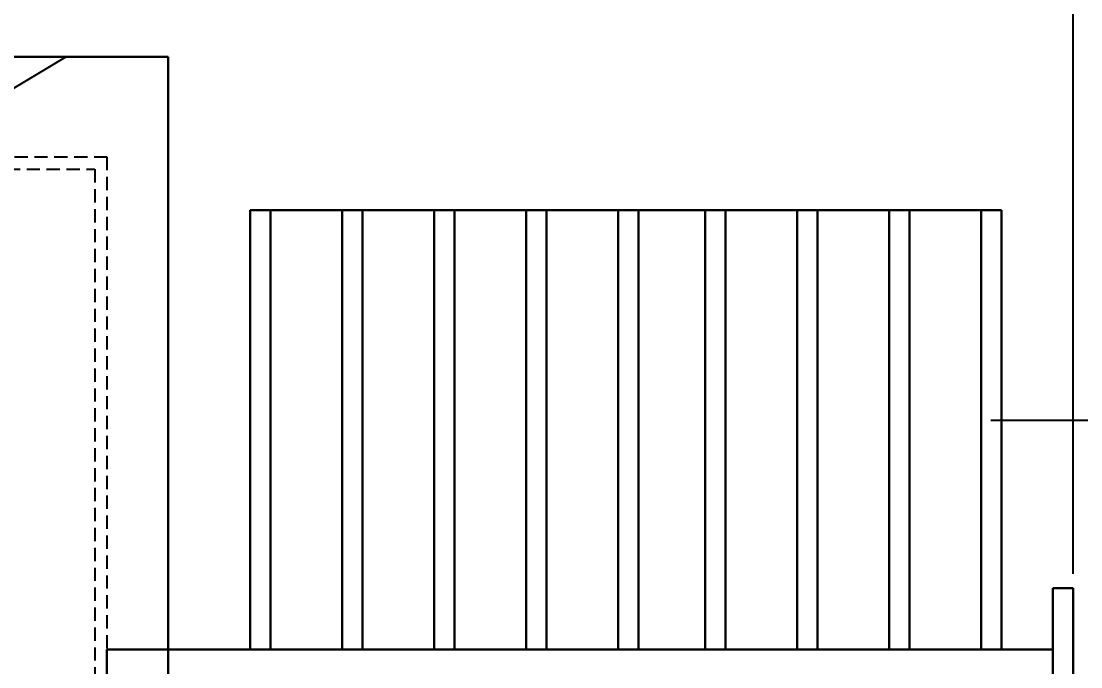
# Model space of a CAD drawing. Header units: millimetres. Extents: x 183355 to 194386, y -190559 to -183233.
# Drawn here: x 186676 to 187195, y -187739 to -187423 of the extents above; entities that cross this region are included whole.
import ezdxf

# ---------------------------------------------------------------- set-up
doc = ezdxf.new("R2010")
doc.units = ezdxf.units.MM
doc.header["$LTSCALE"] = 13
doc.linetypes.add('DASHED', pattern=[0.75, 0.5, -0.25])
for name, color, linetype in [('1', 4, 'Continuous'), ('4虚线层', 6, 'DASHED'), ('粗实线', 4, 'Continuous')]:
    doc.layers.add(name, color=color, linetype=linetype)
doc.layers.add('2细实线', color=3, linetype='Continuous', lineweight=20)
doc.layers.add('标注、文本', color=3, linetype='Continuous', lineweight=25)
doc.styles.get("Standard").update_dxf_attribs({"font": 'gbenor.shx', "bigfont": 'gbcbig.shx'})
doc.dimstyles.new('英寸 1-10', dxfattribs={"dimscale": 14, "dimtxt": 3.5, "dimasz": 2, "dimexe": 1.5, "dimexo": 0.5, "dimgap": 0.5, "dimtad": 1, "dimtoh": 1, "dimdec": 1, "dimdsep": 46, "dimtxsty": 'Standard', "dimcen": 2.5, "dimclrd": 3, "dimclre": 3, "dimclrt": 3, "dimadec": 0, "dimazin": 2, "dimtfac": 1, "dimtdec": 1, "dimtmove": 0, "dimatfit": 2, "dimfxl": 1, "dimarcsym": 0})

# ---------------------------------------------------------------- blocks, each defined once
blk = doc.blocks.new('*D118')
at = {"layer": '2细实线', "color": 3, "linetype": 'ByBlock', "lineweight": -2}
for p, q in [((184513.58, -187693.82), (184513.58, -186361.64)), ((187190.85, -187693.82), (187190.85, -186361.64)), ((184555.58, -186382.64), (187148.85, -186382.64))]:
    blk.add_line(p, q, dxfattribs=at)
at = {"layer": '2细实线', "color": 3, "linetype": 'ByBlock'}
for points in [[(184555.58, -186375.64), (184555.58, -186389.64), (184513.58, -186382.64)], [(187148.85, -186375.64), (187148.85, -186389.64), (187190.85, -186382.64)]]:
    blk.add_solid(points, dxfattribs=at)
at = {"layer": 'Defpoints', "color": 0, "linetype": 'ByBlock'}
for p in [(187190.85, -186382.64), (184513.58, -187700.82), (187190.85, -187700.82)]:
    blk.add_point(p, dxfattribs=at)
at = {"layer": '2细实线', "color": 3, "linetype": 'ByBlock', "insert": (185852.22, -186337.36), "char_height": 73.5, "attachment_point": 5}
blk.add_mtext('2677.3 [105.4]', dxfattribs=at)

msp = doc.modelspace()

# ---------------------------------------------------------------- linework, layer by layer
at = {"layer": '1', "ltscale": 5}
for p, q in [((186788.215, -187515.817), (187155.862, -187515.817)), ((186788.215, -187730.817), (186788.215, -187515.817)), ((186788.215, -187730.817), (186788.215, -187515.817)), ((186788.215, -187730.817), (186788.215, -187515.817)), ((186788.215, -187515.817), (187155.862, -187515.817)), ((186788.215, -187730.817), (186788.215, -187515.817)), ((186788.215, -187730.817), (186788.215, -187515.817)), ((186788.215, -187730.817), (186788.215, -187515.817)), ((186798.215, -187730.817), (186798.215, -187515.817)), ((186798.215, -187730.817), (186798.215, -187515.817)), ((186798.215, -187730.817), (186798.215, -187515.817)), ((186798.215, -187730.817), (186798.215, -187515.817)), ((186833.215, -187730.817), (186833.215, -187515.817)), ((186833.215, -187730.817), (186833.215, -187515.817)), ((186833.215, -187730.817), (186833.215, -187515.817)), ((186833.215, -187730.817), (186833.215, -187515.817)), ((186833.215, -187730.817), (186833.215, -187515.817)), ((186833.215, -187730.817), (186833.215, -187515.817)), ((186843.215, -187730.817), (186843.215, -187515.817)), ((186843.215, -187730.817), (186843.215, -187515.817)), ((186843.215, -187730.817), (186843.215, -187515.817)), ((186843.215, -187730.817), (186843.215, -187515.817)), ((186878.215, -187515.817), (186878.215, -187730.817)), ((186878.215, -187515.817), (186878.215, -187730.817)), ((186888.215, -187515.817), (186888.215, -187730.817)), ((186888.215, -187515.817), (186888.215, -187730.817)), ((186923.215, -187515.817), (186923.215, -187730.817)), ((186923.215, -187515.817), (186923.215, -187730.817)), ((186933.215, -187515.817), (186933.215, -187730.817)), ((186933.215, -187515.817), (186933.215, -187730.817)), ((186968.215, -187515.817), (186968.215, -187730.817)), ((186968.215, -187515.817), (186968.215, -187730.817)), ((186968.215, -187515.817), (186968.215, -187730.817)), ((186968.215, -187515.817), (186968.215, -187730.817)), ((186968.215, -187515.817), (186968.215, -187730.817)), ((186968.215, -187515.817), (186968.215, -187730.817)), ((186968.215, -187515.817), (186968.215, -187730.817)), ((186968.215, -187515.817), (186968.215, -187730.817)), ((186968.215, -187515.817), (186968.215, -187730.817)), ((186968.215, -187515.817), (186968.215, -187730.817)), ((186968.215, -187515.817), (186968.215, -187730.817)), ((186968.215, -187515.817), (186968.215, -187730.817)), ((186968.215, -187515.817), (186968.215, -187730.817)), ((186968.215, -187515.817), (186968.215, -187730.817)), ((186968.215, -187515.817), (186968.215, -187730.817)), ((186968.215, -187515.817), (186968.215, -187730.817)), ((186968.215, -187515.817), (186968.215, -187730.817)), ((186968.215, -187515.817), (186968.215, -187730.817)), ((186968.215, -187515.817), (186968.215, -187730.817)), ((186968.215, -187515.817), (186968.215, -187730.817)), ((186968.215, -187515.817), (186968.215, -187730.817)), ((186968.215, -187515.817), (186968.215, -187730.817)), ((186968.215, -187515.817), (186968.215, -187730.817)), ((186968.215, -187515.817), (186968.215, -187730.817)), ((186968.215, -187515.817), (186968.215, -187730.817)), ((186968.215, -187515.817), (186968.215, -187730.817)), ((186968.215, -187515.817), (186968.215, -187730.817)), ((186968.215, -187515.817), (186968.215, -187730.817)), ((186968.215, -187515.817), (186968.215, -187730.817)), ((186968.215, -187515.817), (186968.215, -187730.817)), ((186968.215, -187515.817), (186968.215, -187730.817)), ((186968.215, -187515.817), (186968.215, -187730.817)), ((186968.215, -187515.817), (186968.215, -187730.817)), ((186968.215, -187515.817), (186968.215, -187730.817)), ((186968.215, -187515.817), (186968.215, -187730.817)), ((186968.215, -187515.817), (186968.215, -187730.817)), ((186968.215, -187515.817), (186968.215, -187730.817)), ((186968.215, -187515.817), (186968.215, -187730.817)), ((186968.215, -187515.817), (186968.215, -187730.817)), ((186968.215, -187515.817), (186968.215, -187730.817)), ((186968.215, -187515.817), (186968.215, -187730.817)), ((186968.215, -187515.817), (186968.215, -187730.817)), ((186968.215, -187515.817), (186968.215, -187730.817)), ((186968.215, -187515.817), (186968.215, -187730.817)), ((186968.215, -187515.817), (186968.215, -187730.817)), ((186968.215, -187515.817), (186968.215, -187730.817)), ((186968.215, -187515.817), (186968.215, -187730.817)), ((186968.215, -187515.817), (186968.215, -187730.817)), ((186968.215, -187515.817), (186968.215, -187730.817)), ((186968.215, -187515.817), (186968.215, -187730.817)), ((186968.215, -187515.817), (186968.215, -187730.817)), ((186968.215, -187515.817), (186968.215, -187730.817)), ((186968.215, -187515.817), (186968.215, -187730.817)), ((186968.215, -187515.817), (186968.215, -187730.817)), ((186968.215, -187515.817), (186968.215, -187730.817)), ((186968.215, -187515.817), (186968.215, -187730.817)), ((186968.215, -187515.817), (186968.215, -187730.817)), ((186968.215, -187515.817), (186968.215, -187730.817)), ((186968.215, -187515.817), (186968.215, -187730.817)), ((186968.215, -187515.817), (186968.215, -187730.817)), ((186968.215, -187515.817), (186968.215, -187730.817)), ((186968.215, -187515.817), (186968.215, -187730.817)), ((186968.215, -187515.817), (186968.215, -187730.817)), ((186968.215, -187515.817), (186968.215, -187730.817)), ((186968.215, -187515.817), (186968.215, -187730.817)), ((186968.215, -187515.817), (186968.215, -187730.817)), ((186968.215, -187515.817), (186968.215, -187730.817)), ((186968.215, -187515.817), (186968.215, -187730.817)), ((186968.215, -187515.817), (186968.215, -187730.817)), ((186968.215, -187515.817), (186968.215, -187730.817)), ((186968.215, -187515.817), (186968.215, -187730.817)), ((186968.215, -187515.817), (186968.215, -187730.817)), ((186968.215, -187515.817), (186968.215, -187730.817)), ((186968.215, -187515.817), (186968.215, -187730.817)), ((186978.215, -187515.817), (186978.215, -187730.817)), ((186978.215, -187515.817), (186978.215, -187730.817)), ((186978.215, -187515.817), (186978.215, -187730.817)), ((186978.215, -187515.817), (186978.215, -187730.817)), ((186978.215, -187515.817), (186978.215, -187730.817)), ((186978.215, -187515.817), (186978.215, -187730.817)), ((186978.215, -187515.817), (186978.215, -187730.817)), ((186978.215, -187515.817), (186978.215, -187730.817)), ((186978.215, -187515.817), (186978.215, -187730.817)), ((186978.215, -187515.817), (186978.215, -187730.817)), ((186978.215, -187515.817), (186978.215, -187730.817)), ((186978.215, -187515.817), (186978.215, -187730.817)), ((186978.215, -187515.817), (186978.215, -187730.817)), ((186978.215, -187515.817), (186978.215, -187730.817)), ((186978.215, -187515.817), (186978.215, -187730.817)), ((186978.215, -187515.817), (186978.215, -187730.817)), ((186978.215, -187515.817), (186978.215, -187730.817)), ((186978.215, -187515.817), (186978.215, -187730.817)), ((186978.215, -187515.817), (186978.215, -187730.817)), ((186978.215, -187515.817), (186978.215, -187730.817)), ((186978.215, -187515.817), (186978.215, -187730.817)), ((186978.215, -187515.817), (186978.215, -187730.817)), ((186978.215, -187515.817), (186978.215, -187730.817)), ((186978.215, -187515.817), (186978.215, -187730.817)), ((186978.215, -187515.817), (186978.215, -187730.817)), ((186978.215, -187515.817), (186978.215, -187730.817)), ((186978.215, -187515.817), (186978.215, -187730.817)), ((186978.215, -187515.817), (186978.215, -187730.817)), ((186978.215, -187515.817), (186978.215, -187730.817)), ((186978.215, -187515.817), (186978.215, -187730.817)), ((186978.215, -187515.817), (186978.215, -187730.817)), ((186978.215, -187515.817), (186978.215, -187730.817)), ((186978.215, -187515.817), (186978.215, -187730.817)), ((186978.215, -187515.817), (186978.215, -187730.817)), ((186978.215, -187515.817), (186978.215, -187730.817)), ((186978.215, -187515.817), (186978.215, -187730.817)), ((186978.215, -187515.817), (186978.215, -187730.817)), ((186978.215, -187515.817), (186978.215, -187730.817)), ((186978.215, -187515.817), (186978.215, -187730.817)), ((186978.215, -187515.817), (186978.215, -187730.817)), ((186978.215, -187515.817), (186978.215, -187730.817)), ((186978.215, -187515.817), (186978.215, -187730.817)), ((186978.215, -187515.817), (186978.215, -187730.817)), ((186978.215, -187515.817), (186978.215, -187730.817)), ((186978.215, -187515.817), (186978.215, -187730.817)), ((186978.215, -187515.817), (186978.215, -187730.817)), ((186978.215, -187515.817), (186978.215, -187730.817)), ((186978.215, -187515.817), (186978.215, -187730.817)), ((186978.215, -187515.817), (186978.215, -187730.817)), ((186978.215, -187515.817), (186978.215, -187730.817)), ((186978.215, -187515.817), (186978.215, -187730.817)), ((186978.215, -187515.817), (186978.215, -187730.817)), ((186978.215, -187515.817), (186978.215, -187730.817)), ((186978.215, -187515.817), (186978.215, -187730.817)), ((186978.215, -187515.817), (186978.215, -187730.817)), ((186978.215, -187515.817), (186978.215, -187730.817)), ((186978.215, -187515.817), (186978.215, -187730.817)), ((186978.215, -187515.817), (186978.215, -187730.817)), ((186978.215, -187515.817), (186978.215, -187730.817)), ((186978.215, -187515.817), (186978.215, -187730.817)), ((186978.215, -187515.817), (186978.215, -187730.817)), ((186978.215, -187515.817), (186978.215, -187730.817)), ((186978.215, -187515.817), (186978.215, -187730.817)), ((186978.215, -187515.817), (186978.215, -187730.817)), ((186978.215, -187515.817), (186978.215, -187730.817)), ((186978.215, -187515.817), (186978.215, -187730.817)), ((186978.215, -187515.817), (186978.215, -187730.817)), ((186978.215, -187515.817), (186978.215, -187730.817)), ((186978.215, -187515.817), (186978.215, -187730.817)), ((186978.215, -187515.817), (186978.215, -187730.817)), ((186978.215, -187515.817), (186978.215, -187730.817)), ((186978.215, -187515.817), (186978.215, -187730.817)), ((186978.215, -187515.817), (186978.215, -187730.817)), ((186978.215, -187515.817), (186978.215, -187730.817)), ((186978.215, -187515.817), (186978.215, -187730.817)), ((186978.215, -187515.817), (186978.215, -187730.817)), ((186978.215, -187515.817), (186978.215, -187730.817)), ((186978.215, -187515.817), (186978.215, -187730.817)), ((186978.215, -187515.817), (186978.215, -187730.817)), ((186978.215, -187515.817), (186978.215, -187730.817)), ((186978.215, -187515.817), (186978.215, -187730.817)), ((186978.215, -187515.817), (186978.215, -187730.817)), ((186978.215, -187515.817), (186978.215, -187730.817)), ((186978.215, -187515.817), (186978.215, -187730.817)), ((186978.215, -187515.817), (186978.215, -187730.817)), ((186978.215, -187515.817), (186978.215, -187730.817)), ((186978.215, -187515.817), (186978.215, -187730.817)), ((186978.215, -187515.817), (186978.215, -187730.817)), ((186978.215, -187515.817), (186978.215, -187730.817)), ((186978.215, -187515.817), (186978.215, -187730.817)), ((186978.215, -187515.817), (186978.215, -187730.817)), ((186978.215, -187515.817), (186978.215, -187730.817)), ((186978.215, -187515.817), (186978.215, -187730.817)), ((186978.215, -187515.817), (186978.215, -187730.817)), ((186978.215, -187515.817), (186978.215, -187730.817)), ((186978.215, -187515.817), (186978.215, -187730.817)), ((186978.215, -187515.817), (186978.215, -187730.817)), ((186978.215, -187515.817), (186978.215, -187730.817)), ((187010.862, -187730.817), (187010.862, -187515.817)), ((187010.862, -187730.817), (187010.862, -187515.817)), ((187010.862, -187730.817), (187010.862, -187515.817)), ((187010.862, -187730.817), (187010.862, -187515.817)), ((187010.862, -187730.817), (187010.862, -187515.817)), ((187010.862, -187730.817), (187010.862, -187515.817)), ((187020.862, -187730.817), (187020.862, -187515.817)), ((187020.862, -187730.817), (187020.862, -187515.817)), ((187020.862, -187730.817), (187020.862, -187515.817)), ((187020.862, -187730.817), (187020.862, -187515.817)), ((187055.862, -187515.817), (187055.862, -187730.817)), ((187055.862, -187515.817), (187055.862, -187730.817)), ((187065.862, -187515.817), (187065.862, -187730.817)), ((187065.862, -187515.817), (187065.862, -187730.817)), ((187100.862, -187515.817), (187100.862, -187730.817)), ((187100.862, -187515.817), (187100.862, -187730.817)), ((187110.862, -187515.817), (187110.862, -187730.817)), ((187110.862, -187515.817), (187110.862, -187730.817)), ((187145.862, -187515.817), (187145.862, -187730.817)), ((187145.862, -187515.817), (187145.862, -187730.817)), ((187145.862, -187515.817), (187145.862, -187730.817)), ((187145.862, -187515.817), (187145.862, -187730.817)), ((187145.862, -187515.817), (187145.862, -187730.817)), ((187145.862, -187515.817), (187145.862, -187730.817)), ((187145.862, -187515.817), (187145.862, -187730.817)), ((187145.862, -187515.817), (187145.862, -187730.817)), ((187145.862, -187515.817), (187145.862, -187730.817)), ((187145.862, -187515.817), (187145.862, -187730.817)), ((187145.862, -187515.817), (187145.862, -187730.817)), ((187145.862, -187515.817), (187145.862, -187730.817)), ((187145.862, -187515.817), (187145.862, -187730.817)), ((187145.862, -187515.817), (187145.862, -187730.817)), ((187145.862, -187515.817), (187145.862, -187730.817)), ((187145.862, -187515.817), (187145.862, -187730.817)), ((187145.862, -187515.817), (187145.862, -187730.817)), ((187145.862, -187515.817), (187145.862, -187730.817)), ((187145.862, -187515.817), (187145.862, -187730.817)), ((187145.862, -187515.817), (187145.862, -187730.817)), ((187145.862, -187515.817), (187145.862, -187730.817)), ((187145.862, -187515.817), (187145.862, -187730.817)), ((187145.862, -187515.817), (187145.862, -187730.817)), ((187145.862, -187515.817), (187145.862, -187730.817)), ((187145.862, -187515.817), (187145.862, -187730.817)), ((187145.862, -187515.817), (187145.862, -187730.817)), ((187145.862, -187515.817), (187145.862, -187730.817)), ((187145.862, -187515.817), (187145.862, -187730.817)), ((187145.862, -187515.817), (187145.862, -187730.817)), ((187145.862, -187515.817), (187145.862, -187730.817)), ((187145.862, -187515.817), (187145.862, -187730.817)), ((187145.862, -187515.817), (187145.862, -187730.817)), ((187145.862, -187515.817), (187145.862, -187730.817)), ((187145.862, -187515.817), (187145.862, -187730.817)), ((187145.862, -187515.817), (187145.862, -187730.817)), ((187145.862, -187515.817), (187145.862, -187730.817)), ((187145.862, -187515.817), (187145.862, -187730.817)), ((187145.862, -187515.817), (187145.862, -187730.817)), ((187145.862, -187515.817), (187145.862, -187730.817)), ((187145.862, -187515.817), (187145.862, -187730.817)), ((187145.862, -187515.817), (187145.862, -187730.817)), ((187145.862, -187515.817), (187145.862, -187730.817)), ((187145.862, -187515.817), (187145.862, -187730.817)), ((187145.862, -187515.817), (187145.862, -187730.817)), ((187145.862, -187515.817), (187145.862, -187730.817)), ((187145.862, -187515.817), (187145.862, -187730.817)), ((187145.862, -187515.817), (187145.862, -187730.817)), ((187145.862, -187515.817), (187145.862, -187730.817)), ((187145.862, -187515.817), (187145.862, -187730.817)), ((187145.862, -187515.817), (187145.862, -187730.817)), ((187145.862, -187515.817), (187145.862, -187730.817)), ((187145.862, -187515.817), (187145.862, -187730.817)), ((187145.862, -187515.817), (187145.862, -187730.817)), ((187145.862, -187515.817), (187145.862, -187730.817)), ((187145.862, -187515.817), (187145.862, -187730.817)), ((187145.862, -187515.817), (187145.862, -187730.817)), ((187145.862, -187515.817), (187145.862, -187730.817)), ((187145.862, -187515.817), (187145.862, -187730.817)), ((187145.862, -187515.817), (187145.862, -187730.817)), ((187145.862, -187515.817), (187145.862, -187730.817)), ((187145.862, -187515.817), (187145.862, -187730.817)), ((187145.862, -187515.817), (187145.862, -187730.817)), ((187145.862, -187515.817), (187145.862, -187730.817)), ((187145.862, -187515.817), (187145.862, -187730.817)), ((187145.862, -187515.817), (187145.862, -187730.817)), ((187145.862, -187515.817), (187145.862, -187730.817)), ((187145.862, -187515.817), (187145.862, -187730.817)), ((187145.862, -187515.817), (187145.862, -187730.817)), ((187145.862, -187515.817), (187145.862, -187730.817)), ((187145.862, -187515.817), (187145.862, -187730.817)), ((187145.862, -187515.817), (187145.862, -187730.817)), ((187145.862, -187515.817), (187145.862, -187730.817)), ((187145.862, -187515.817), (187145.862, -187730.817)), ((187145.862, -187515.817), (187145.862, -187730.817)), ((187155.862, -187515.817), (187155.862, -187730.817)), ((187155.862, -187515.817), (187155.862, -187730.817)), ((187155.862, -187515.817), (187155.862, -187730.817)), ((187155.862, -187515.817), (187155.862, -187730.817)), ((187155.862, -187515.817), (187155.862, -187730.817)), ((187155.862, -187515.817), (187155.862, -187730.817)), ((187155.862, -187515.817), (187155.862, -187730.817)), ((187155.862, -187515.817), (187155.862, -187730.817)), ((187155.862, -187515.817), (187155.862, -187730.817)), ((187155.862, -187515.817), (187155.862, -187730.817)), ((187155.862, -187515.817), (187155.862, -187730.817)), ((187155.862, -187515.817), (187155.862, -187730.817)), ((187155.862, -187515.817), (187155.862, -187730.817)), ((187155.862, -187515.817), (187155.862, -187730.817)), ((187155.862, -187515.817), (187155.862, -187730.817)), ((187155.862, -187515.817), (187155.862, -187730.817)), ((187155.862, -187515.817), (187155.862, -187730.817)), ((187155.862, -187515.817), (187155.862, -187730.817)), ((187155.862, -187515.817), (187155.862, -187730.817)), ((187155.862, -187515.817), (187155.862, -187730.817)), ((187155.862, -187515.817), (187155.862, -187730.817)), ((187155.862, -187515.817), (187155.862, -187730.817)), ((187155.862, -187515.817), (187155.862, -187730.817)), ((187155.862, -187515.817), (187155.862, -187730.817)), ((187155.862, -187515.817), (187155.862, -187730.817)), ((187155.862, -187515.817), (187155.862, -187730.817)), ((187155.862, -187515.817), (187155.862, -187730.817)), ((187155.862, -187515.817), (187155.862, -187730.817)), ((187155.862, -187515.817), (187155.862, -187730.817)), ((187155.862, -187515.817), (187155.862, -187730.817)), ((187155.862, -187515.817), (187155.862, -187730.817)), ((187155.862, -187515.817), (187155.862, -187730.817)), ((187155.862, -187515.817), (187155.862, -187730.817)), ((187155.862, -187515.817), (187155.862, -187730.817)), ((187155.862, -187515.817), (187155.862, -187730.817)), ((187155.862, -187515.817), (187155.862, -187730.817)), ((187155.862, -187515.817), (187155.862, -187730.817)), ((187155.862, -187515.817), (187155.862, -187730.817)), ((187155.862, -187515.817), (187155.862, -187730.817)), ((187155.862, -187515.817), (187155.862, -187730.817)), ((187155.862, -187515.817), (187155.862, -187730.817)), ((187155.862, -187515.817), (187155.862, -187730.817)), ((187155.862, -187515.817), (187155.862, -187730.817)), ((187155.862, -187515.817), (187155.862, -187730.817)), ((187155.862, -187515.817), (187155.862, -187730.817)), ((187155.862, -187515.817), (187155.862, -187730.817)), ((187155.862, -187515.817), (187155.862, -187730.817)), ((187155.862, -187515.817), (187155.862, -187730.817)), ((187155.862, -187515.817), (187155.862, -187730.817)), ((187155.862, -187515.817), (187155.862, -187730.817)), ((187155.862, -187515.817), (187155.862, -187730.817)), ((187155.862, -187515.817), (187155.862, -187730.817)), ((187155.862, -187515.817), (187155.862, -187730.817)), ((187155.862, -187515.817), (187155.862, -187730.817)), ((187155.862, -187515.817), (187155.862, -187730.817)), ((187155.862, -187515.817), (187155.862, -187730.817)), ((187155.862, -187515.817), (187155.862, -187730.817)), ((187155.862, -187515.817), (187155.862, -187730.817)), ((187155.862, -187515.817), (187155.862, -187730.817)), ((187155.862, -187515.817), (187155.862, -187730.817)), ((187155.862, -187515.817), (187155.862, -187730.817)), ((187155.862, -187515.817), (187155.862, -187730.817)), ((187155.862, -187515.817), (187155.862, -187730.817)), ((187155.862, -187515.817), (187155.862, -187730.817)), ((187155.862, -187515.817), (187155.862, -187730.817)), ((187155.862, -187515.817), (187155.862, -187730.817)), ((187155.862, -187515.817), (187155.862, -187730.817)), ((187155.862, -187515.817), (187155.862, -187730.817)), ((187155.862, -187515.817), (187155.862, -187730.817)), ((187155.862, -187515.817), (187155.862, -187730.817)), ((187155.862, -187515.817), (187155.862, -187730.817)), ((187155.862, -187515.817), (187155.862, -187730.817)), ((187155.862, -187515.817), (187155.862, -187730.817)), ((187155.862, -187515.817), (187155.862, -187730.817)), ((187155.862, -187515.817), (187155.862, -187730.817)), ((187155.862, -187515.817), (187155.862, -187730.817)), ((187155.862, -187515.817), (187155.862, -187730.817)), ((187155.862, -187515.817), (187155.862, -187730.817)), ((187155.862, -187515.817), (187155.862, -187730.817)), ((187155.862, -187515.817), (187155.862, -187730.817)), ((187155.862, -187515.817), (187155.862, -187730.817)), ((187155.862, -187515.817), (187155.862, -187730.817)), ((187155.862, -187515.817), (187155.862, -187730.817)), ((187155.862, -187515.817), (187155.862, -187730.817)), ((187155.862, -187515.817), (187155.862, -187730.817)), ((187155.862, -187515.817), (187155.862, -187730.817)), ((187155.862, -187515.817), (187155.862, -187730.817)), ((187155.862, -187515.817), (187155.862, -187730.817)), ((187155.862, -187515.817), (187155.862, -187730.817)), ((187155.862, -187515.817), (187155.862, -187730.817)), ((187155.862, -187515.817), (187155.862, -187730.817)), ((187155.862, -187515.817), (187155.862, -187730.817)), ((187155.862, -187515.817), (187155.862, -187730.817)), ((187155.862, -187515.817), (187155.862, -187730.817)), ((187155.862, -187515.817), (187155.862, -187730.817)), ((187155.862, -187515.817), (187155.862, -187730.817)), ((187155.862, -187515.817), (187155.862, -187730.817)), ((187155.862, -187515.817), (187155.862, -187730.817)), ((187180.853, -187850.817), (187180.853, -187700.817)), ((187180.853, -187700.817), (187190.853, -187700.817)), ((187180.853, -187850.817), (187180.853, -187700.817)), ((187180.853, -187700.817), (187190.853, -187700.817)), ((187190.853, -187700.817), (187190.853, -187850.817)), ((187190.853, -187700.817), (187190.853, -187850.817)), ((186718.215, -187730.817), (186718.215, -187820.817)), ((186718.215, -187730.817), (186718.215, -187820.817)), ((186718.215, -187730.817), (187180.853, -187730.817)), ((186718.215, -187730.817), (186718.215, -187820.817)), ((186718.215, -187730.817), (187180.853, -187730.817)), ((186718.215, -187730.817), (186718.215, -187820.817)), ((186781.133, -187730.817), (186781.133, -187730.817)), ((186781.133, -187730.817), (186781.133, -187730.817)), ((186781.133, -187730.817), (186781.133, -187730.817)), ((186781.133, -187730.817), (186781.133, -187730.817))]:
    msp.add_line(p, q, dxfattribs=at)
at = {"layer": '4虚线层'}
for p, q in [((184986.215, -187489.817), (186718.215, -187489.817)), ((186718.215, -187489.817), (186718.215, -188455.817)), ((184992.215, -187495.817), (186712.215, -187495.817)), ((186712.215, -187495.817), (186712.215, -188455.817))]:
    msp.add_line(p, q, dxfattribs=at)
at = {"layer": '标注、文本'}
for p, q in [((186698.215, -187440.817), (185042.215, -188435.817)), ((187150.524, -187618.601), (187783.533, -187618.601))]:
    msp.add_line(p, q, dxfattribs=at)
at = {"layer": '标注、文本', "color": 4, "lineweight": 30}
for p, q in [((186788.215, -187515.817), (187155.862, -187515.817)), ((186788.215, -187730.817), (186788.215, -187515.817)), ((186788.215, -187730.817), (186788.215, -187515.817)), ((186788.215, -187730.817), (186788.215, -187515.817)), ((186788.215, -187515.817), (187155.862, -187515.817)), ((186788.215, -187730.817), (186788.215, -187515.817)), ((186788.215, -187730.817), (186788.215, -187515.817)), ((186788.215, -187730.817), (186788.215, -187515.817)), ((186798.215, -187730.817), (186798.215, -187515.817)), ((186798.215, -187730.817), (186798.215, -187515.817)), ((186798.215, -187730.817), (186798.215, -187515.817)), ((186798.215, -187730.817), (186798.215, -187515.817)), ((186833.215, -187730.817), (186833.215, -187515.817)), ((186833.215, -187730.817), (186833.215, -187515.817)), ((186833.215, -187730.817), (186833.215, -187515.817)), ((186833.215, -187730.817), (186833.215, -187515.817)), ((186833.215, -187730.817), (186833.215, -187515.817)), ((186833.215, -187730.817), (186833.215, -187515.817)), ((186843.215, -187730.817), (186843.215, -187515.817)), ((186843.215, -187730.817), (186843.215, -187515.817)), ((186843.215, -187730.817), (186843.215, -187515.817)), ((186843.215, -187730.817), (186843.215, -187515.817)), ((186878.215, -187515.817), (186878.215, -187730.817)), ((186878.215, -187515.817), (186878.215, -187730.817)), ((186888.215, -187515.817), (186888.215, -187730.817)), ((186888.215, -187515.817), (186888.215, -187730.817)), ((186923.215, -187515.817), (186923.215, -187730.817)), ((186923.215, -187515.817), (186923.215, -187730.817)), ((186933.215, -187515.817), (186933.215, -187730.817)), ((186933.215, -187515.817), (186933.215, -187730.817)), ((186968.215, -187515.817), (186968.215, -187730.817)), ((186968.215, -187515.817), (186968.215, -187730.817)), ((186968.215, -187515.817), (186968.215, -187730.817)), ((186968.215, -187515.817), (186968.215, -187730.817)), ((186968.215, -187515.817), (186968.215, -187730.817)), ((186968.215, -187515.817), (186968.215, -187730.817)), ((186968.215, -187515.817), (186968.215, -187730.817)), ((186968.215, -187515.817), (186968.215, -187730.817)), ((186968.215, -187515.817), (186968.215, -187730.817)), ((186968.215, -187515.817), (186968.215, -187730.817)), ((186968.215, -187515.817), (186968.215, -187730.817)), ((186968.215, -187515.817), (186968.215, -187730.817)), ((186968.215, -187515.817), (186968.215, -187730.817)), ((186968.215, -187515.817), (186968.215, -187730.817)), ((186968.215, -187515.817), (186968.215, -187730.817)), ((186968.215, -187515.817), (186968.215, -187730.817)), ((186968.215, -187515.817), (186968.215, -187730.817)), ((186968.215, -187515.817), (186968.215, -187730.817)), ((186968.215, -187515.817), (186968.215, -187730.817)), ((186968.215, -187515.817), (186968.215, -187730.817)), ((186968.215, -187515.817), (186968.215, -187730.817)), ((186968.215, -187515.817), (186968.215, -187730.817)), ((186968.215, -187515.817), (186968.215, -187730.817)), ((186968.215, -187515.817), (186968.215, -187730.817)), ((186968.215, -187515.817), (186968.215, -187730.817)), ((186968.215, -187515.817), (186968.215, -187730.817)), ((186968.215, -187515.817), (186968.215, -187730.817)), ((186968.215, -187515.817), (186968.215, -187730.817)), ((186968.215, -187515.817), (186968.215, -187730.817)), ((186968.215, -187515.817), (186968.215, -187730.817)), ((186968.215, -187515.817), (186968.215, -187730.817)), ((186968.215, -187515.817), (186968.215, -187730.817)), ((186968.215, -187515.817), (186968.215, -187730.817)), ((186968.215, -187515.817), (186968.215, -187730.817)), ((186968.215, -187515.817), (186968.215, -187730.817)), ((186968.215, -187515.817), (186968.215, -187730.817)), ((186968.215, -187515.817), (186968.215, -187730.817)), ((186968.215, -187515.817), (186968.215, -187730.817)), ((186968.215, -187515.817), (186968.215, -187730.817)), ((186968.215, -187515.817), (186968.215, -187730.817)), ((186968.215, -187515.817), (186968.215, -187730.817)), ((186968.215, -187515.817), (186968.215, -187730.817)), ((186968.215, -187515.817), (186968.215, -187730.817)), ((186968.215, -187515.817), (186968.215, -187730.817)), ((186968.215, -187515.817), (186968.215, -187730.817)), ((186968.215, -187515.817), (186968.215, -187730.817)), ((186968.215, -187515.817), (186968.215, -187730.817)), ((186968.215, -187515.817), (186968.215, -187730.817)), ((186968.215, -187515.817), (186968.215, -187730.817)), ((186968.215, -187515.817), (186968.215, -187730.817)), ((186968.215, -187515.817), (186968.215, -187730.817)), ((186968.215, -187515.817), (186968.215, -187730.817)), ((186968.215, -187515.817), (186968.215, -187730.817)), ((186968.215, -187515.817), (186968.215, -187730.817)), ((186968.215, -187515.817), (186968.215, -187730.817)), ((186968.215, -187515.817), (186968.215, -187730.817)), ((186968.215, -187515.817), (186968.215, -187730.817)), ((186968.215, -187515.817), (186968.215, -187730.817)), ((186968.215, -187515.817), (186968.215, -187730.817)), ((186968.215, -187515.817), (186968.215, -187730.817)), ((186968.215, -187515.817), (186968.215, -187730.817)), ((186968.215, -187515.817), (186968.215, -187730.817)), ((186968.215, -187515.817), (186968.215, -187730.817)), ((186968.215, -187515.817), (186968.215, -187730.817)), ((186968.215, -187515.817), (186968.215, -187730.817)), ((186968.215, -187515.817), (186968.215, -187730.817)), ((186968.215, -187515.817), (186968.215, -187730.817)), ((186968.215, -187515.817), (186968.215, -187730.817)), ((186968.215, -187515.817), (186968.215, -187730.817)), ((186968.215, -187515.817), (186968.215, -187730.817)), ((186968.215, -187515.817), (186968.215, -187730.817)), ((186968.215, -187515.817), (186968.215, -187730.817)), ((186968.215, -187515.817), (186968.215, -187730.817)), ((186968.215, -187515.817), (186968.215, -187730.817)), ((186978.215, -187515.817), (186978.215, -187730.817)), ((186978.215, -187515.817), (186978.215, -187730.817)), ((186978.215, -187515.817), (186978.215, -187730.817)), ((186978.215, -187515.817), (186978.215, -187730.817)), ((186978.215, -187515.817), (186978.215, -187730.817)), ((186978.215, -187515.817), (186978.215, -187730.817)), ((186978.215, -187515.817), (186978.215, -187730.817)), ((186978.215, -187515.817), (186978.215, -187730.817)), ((186978.215, -187515.817), (186978.215, -187730.817)), ((186978.215, -187515.817), (186978.215, -187730.817)), ((186978.215, -187515.817), (186978.215, -187730.817)), ((186978.215, -187515.817), (186978.215, -187730.817)), ((186978.215, -187515.817), (186978.215, -187730.817)), ((186978.215, -187515.817), (186978.215, -187730.817)), ((186978.215, -187515.817), (186978.215, -187730.817)), ((186978.215, -187515.817), (186978.215, -187730.817)), ((186978.215, -187515.817), (186978.215, -187730.817)), ((186978.215, -187515.817), (186978.215, -187730.817)), ((186978.215, -187515.817), (186978.215, -187730.817)), ((186978.215, -187515.817), (186978.215, -187730.817)), ((186978.215, -187515.817), (186978.215, -187730.817)), ((186978.215, -187515.817), (186978.215, -187730.817)), ((186978.215, -187515.817), (186978.215, -187730.817)), ((186978.215, -187515.817), (186978.215, -187730.817)), ((186978.215, -187515.817), (186978.215, -187730.817)), ((186978.215, -187515.817), (186978.215, -187730.817)), ((186978.215, -187515.817), (186978.215, -187730.817)), ((186978.215, -187515.817), (186978.215, -187730.817)), ((186978.215, -187515.817), (186978.215, -187730.817)), ((186978.215, -187515.817), (186978.215, -187730.817)), ((186978.215, -187515.817), (186978.215, -187730.817)), ((186978.215, -187515.817), (186978.215, -187730.817)), ((186978.215, -187515.817), (186978.215, -187730.817)), ((186978.215, -187515.817), (186978.215, -187730.817)), ((186978.215, -187515.817), (186978.215, -187730.817)), ((186978.215, -187515.817), (186978.215, -187730.817)), ((186978.215, -187515.817), (186978.215, -187730.817)), ((186978.215, -187515.817), (186978.215, -187730.817)), ((186978.215, -187515.817), (186978.215, -187730.817)), ((186978.215, -187515.817), (186978.215, -187730.817)), ((186978.215, -187515.817), (186978.215, -187730.817)), ((186978.215, -187515.817), (186978.215, -187730.817)), ((186978.215, -187515.817), (186978.215, -187730.817)), ((186978.215, -187515.817), (186978.215, -187730.817)), ((186978.215, -187515.817), (186978.215, -187730.817)), ((186978.215, -187515.817), (186978.215, -187730.817)), ((186978.215, -187515.817), (186978.215, -187730.817)), ((186978.215, -187515.817), (186978.215, -187730.817)), ((186978.215, -187515.817), (186978.215, -187730.817)), ((186978.215, -187515.817), (186978.215, -187730.817)), ((186978.215, -187515.817), (186978.215, -187730.817)), ((186978.215, -187515.817), (186978.215, -187730.817)), ((186978.215, -187515.817), (186978.215, -187730.817)), ((186978.215, -187515.817), (186978.215, -187730.817)), ((186978.215, -187515.817), (186978.215, -187730.817)), ((186978.215, -187515.817), (186978.215, -187730.817)), ((186978.215, -187515.817), (186978.215, -187730.817)), ((186978.215, -187515.817), (186978.215, -187730.817)), ((186978.215, -187515.817), (186978.215, -187730.817)), ((186978.215, -187515.817), (186978.215, -187730.817)), ((186978.215, -187515.817), (186978.215, -187730.817)), ((186978.215, -187515.817), (186978.215, -187730.817)), ((186978.215, -187515.817), (186978.215, -187730.817)), ((186978.215, -187515.817), (186978.215, -187730.817)), ((186978.215, -187515.817), (186978.215, -187730.817)), ((186978.215, -187515.817), (186978.215, -187730.817)), ((186978.215, -187515.817), (186978.215, -187730.817)), ((186978.215, -187515.817), (186978.215, -187730.817)), ((186978.215, -187515.817), (186978.215, -187730.817)), ((186978.215, -187515.817), (186978.215, -187730.817)), ((186978.215, -187515.817), (186978.215, -187730.817)), ((186978.215, -187515.817), (186978.215, -187730.817)), ((186978.215, -187515.817), (186978.215, -187730.817)), ((186978.215, -187515.817), (186978.215, -187730.817)), ((186978.215, -187515.817), (186978.215, -187730.817)), ((186978.215, -187515.817), (186978.215, -187730.817)), ((186978.215, -187515.817), (186978.215, -187730.817)), ((186978.215, -187515.817), (186978.215, -187730.817)), ((186978.215, -187515.817), (186978.215, -187730.817)), ((186978.215, -187515.817), (186978.215, -187730.817)), ((186978.215, -187515.817), (186978.215, -187730.817)), ((186978.215, -187515.817), (186978.215, -187730.817)), ((186978.215, -187515.817), (186978.215, -187730.817)), ((186978.215, -187515.817), (186978.215, -187730.817)), ((186978.215, -187515.817), (186978.215, -187730.817)), ((186978.215, -187515.817), (186978.215, -187730.817)), ((186978.215, -187515.817), (186978.215, -187730.817)), ((186978.215, -187515.817), (186978.215, -187730.817)), ((186978.215, -187515.817), (186978.215, -187730.817)), ((186978.215, -187515.817), (186978.215, -187730.817)), ((186978.215, -187515.817), (186978.215, -187730.817)), ((186978.215, -187515.817), (186978.215, -187730.817)), ((186978.215, -187515.817), (186978.215, -187730.817)), ((186978.215, -187515.817), (186978.215, -187730.817)), ((186978.215, -187515.817), (186978.215, -187730.817)), ((186978.215, -187515.817), (186978.215, -187730.817)), ((186978.215, -187515.817), (186978.215, -187730.817)), ((186978.215, -187515.817), (186978.215, -187730.817)), ((187010.862, -187730.817), (187010.862, -187515.817)), ((187010.862, -187730.817), (187010.862, -187515.817)), ((187010.862, -187730.817), (187010.862, -187515.817)), ((187010.862, -187730.817), (187010.862, -187515.817)), ((187010.862, -187730.817), (187010.862, -187515.817)), ((187010.862, -187730.817), (187010.862, -187515.817)), ((187020.862, -187730.817), (187020.862, -187515.817)), ((187020.862, -187730.817), (187020.862, -187515.817)), ((187020.862, -187730.817), (187020.862, -187515.817)), ((187020.862, -187730.817), (187020.862, -187515.817)), ((187055.862, -187515.817), (187055.862, -187730.817)), ((187055.862, -187515.817), (187055.862, -187730.817)), ((187065.862, -187515.817), (187065.862, -187730.817)), ((187065.862, -187515.817), (187065.862, -187730.817)), ((187100.862, -187515.817), (187100.862, -187730.817)), ((187100.862, -187515.817), (187100.862, -187730.817)), ((187110.862, -187515.817), (187110.862, -187730.817)), ((187110.862, -187515.817), (187110.862, -187730.817)), ((187145.862, -187515.817), (187145.862, -187730.817)), ((187145.862, -187515.817), (187145.862, -187730.817)), ((187145.862, -187515.817), (187145.862, -187730.817)), ((187145.862, -187515.817), (187145.862, -187730.817)), ((187145.862, -187515.817), (187145.862, -187730.817)), ((187145.862, -187515.817), (187145.862, -187730.817)), ((187145.862, -187515.817), (187145.862, -187730.817)), ((187145.862, -187515.817), (187145.862, -187730.817)), ((187145.862, -187515.817), (187145.862, -187730.817)), ((187145.862, -187515.817), (187145.862, -187730.817)), ((187145.862, -187515.817), (187145.862, -187730.817)), ((187145.862, -187515.817), (187145.862, -187730.817)), ((187145.862, -187515.817), (187145.862, -187730.817)), ((187145.862, -187515.817), (187145.862, -187730.817)), ((187145.862, -187515.817), (187145.862, -187730.817)), ((187145.862, -187515.817), (187145.862, -187730.817)), ((187145.862, -187515.817), (187145.862, -187730.817)), ((187145.862, -187515.817), (187145.862, -187730.817)), ((187145.862, -187515.817), (187145.862, -187730.817)), ((187145.862, -187515.817), (187145.862, -187730.817)), ((187145.862, -187515.817), (187145.862, -187730.817)), ((187145.862, -187515.817), (187145.862, -187730.817)), ((187145.862, -187515.817), (187145.862, -187730.817)), ((187145.862, -187515.817), (187145.862, -187730.817)), ((187145.862, -187515.817), (187145.862, -187730.817)), ((187145.862, -187515.817), (187145.862, -187730.817)), ((187145.862, -187515.817), (187145.862, -187730.817)), ((187145.862, -187515.817), (187145.862, -187730.817)), ((187145.862, -187515.817), (187145.862, -187730.817)), ((187145.862, -187515.817), (187145.862, -187730.817)), ((187145.862, -187515.817), (187145.862, -187730.817)), ((187145.862, -187515.817), (187145.862, -187730.817)), ((187145.862, -187515.817), (187145.862, -187730.817)), ((187145.862, -187515.817), (187145.862, -187730.817)), ((187145.862, -187515.817), (187145.862, -187730.817)), ((187145.862, -187515.817), (187145.862, -187730.817)), ((187145.862, -187515.817), (187145.862, -187730.817)), ((187145.862, -187515.817), (187145.862, -187730.817)), ((187145.862, -187515.817), (187145.862, -187730.817)), ((187145.862, -187515.817), (187145.862, -187730.817)), ((187145.862, -187515.817), (187145.862, -187730.817)), ((187145.862, -187515.817), (187145.862, -187730.817)), ((187145.862, -187515.817), (187145.862, -187730.817)), ((187145.862, -187515.817), (187145.862, -187730.817)), ((187145.862, -187515.817), (187145.862, -187730.817)), ((187145.862, -187515.817), (187145.862, -187730.817)), ((187145.862, -187515.817), (187145.862, -187730.817)), ((187145.862, -187515.817), (187145.862, -187730.817)), ((187145.862, -187515.817), (187145.862, -187730.817)), ((187145.862, -187515.817), (187145.862, -187730.817)), ((187145.862, -187515.817), (187145.862, -187730.817)), ((187145.862, -187515.817), (187145.862, -187730.817)), ((187145.862, -187515.817), (187145.862, -187730.817)), ((187145.862, -187515.817), (187145.862, -187730.817)), ((187145.862, -187515.817), (187145.862, -187730.817)), ((187145.862, -187515.817), (187145.862, -187730.817)), ((187145.862, -187515.817), (187145.862, -187730.817)), ((187145.862, -187515.817), (187145.862, -187730.817)), ((187145.862, -187515.817), (187145.862, -187730.817)), ((187145.862, -187515.817), (187145.862, -187730.817)), ((187145.862, -187515.817), (187145.862, -187730.817)), ((187145.862, -187515.817), (187145.862, -187730.817)), ((187145.862, -187515.817), (187145.862, -187730.817)), ((187145.862, -187515.817), (187145.862, -187730.817)), ((187145.862, -187515.817), (187145.862, -187730.817)), ((187145.862, -187515.817), (187145.862, -187730.817)), ((187145.862, -187515.817), (187145.862, -187730.817)), ((187145.862, -187515.817), (187145.862, -187730.817)), ((187145.862, -187515.817), (187145.862, -187730.817)), ((187145.862, -187515.817), (187145.862, -187730.817)), ((187145.862, -187515.817), (187145.862, -187730.817)), ((187145.862, -187515.817), (187145.862, -187730.817)), ((187145.862, -187515.817), (187145.862, -187730.817)), ((187145.862, -187515.817), (187145.862, -187730.817)), ((187155.862, -187515.817), (187155.862, -187730.817)), ((187155.862, -187515.817), (187155.862, -187730.817)), ((187155.862, -187515.817), (187155.862, -187730.817)), ((187155.862, -187515.817), (187155.862, -187730.817)), ((187155.862, -187515.817), (187155.862, -187730.817)), ((187155.862, -187515.817), (187155.862, -187730.817)), ((187155.862, -187515.817), (187155.862, -187730.817)), ((187155.862, -187515.817), (187155.862, -187730.817)), ((187155.862, -187515.817), (187155.862, -187730.817)), ((187155.862, -187515.817), (187155.862, -187730.817)), ((187155.862, -187515.817), (187155.862, -187730.817)), ((187155.862, -187515.817), (187155.862, -187730.817)), ((187155.862, -187515.817), (187155.862, -187730.817)), ((187155.862, -187515.817), (187155.862, -187730.817)), ((187155.862, -187515.817), (187155.862, -187730.817)), ((187155.862, -187515.817), (187155.862, -187730.817)), ((187155.862, -187515.817), (187155.862, -187730.817)), ((187155.862, -187515.817), (187155.862, -187730.817)), ((187155.862, -187515.817), (187155.862, -187730.817)), ((187155.862, -187515.817), (187155.862, -187730.817)), ((187155.862, -187515.817), (187155.862, -187730.817)), ((187155.862, -187515.817), (187155.862, -187730.817)), ((187155.862, -187515.817), (187155.862, -187730.817)), ((187155.862, -187515.817), (187155.862, -187730.817)), ((187155.862, -187515.817), (187155.862, -187730.817)), ((187155.862, -187515.817), (187155.862, -187730.817)), ((187155.862, -187515.817), (187155.862, -187730.817)), ((187155.862, -187515.817), (187155.862, -187730.817)), ((187155.862, -187515.817), (187155.862, -187730.817)), ((187155.862, -187515.817), (187155.862, -187730.817)), ((187155.862, -187515.817), (187155.862, -187730.817)), ((187155.862, -187515.817), (187155.862, -187730.817)), ((187155.862, -187515.817), (187155.862, -187730.817)), ((187155.862, -187515.817), (187155.862, -187730.817)), ((187155.862, -187515.817), (187155.862, -187730.817)), ((187155.862, -187515.817), (187155.862, -187730.817)), ((187155.862, -187515.817), (187155.862, -187730.817)), ((187155.862, -187515.817), (187155.862, -187730.817)), ((187155.862, -187515.817), (187155.862, -187730.817)), ((187155.862, -187515.817), (187155.862, -187730.817)), ((187155.862, -187515.817), (187155.862, -187730.817)), ((187155.862, -187515.817), (187155.862, -187730.817)), ((187155.862, -187515.817), (187155.862, -187730.817)), ((187155.862, -187515.817), (187155.862, -187730.817)), ((187155.862, -187515.817), (187155.862, -187730.817)), ((187155.862, -187515.817), (187155.862, -187730.817)), ((187155.862, -187515.817), (187155.862, -187730.817)), ((187155.862, -187515.817), (187155.862, -187730.817)), ((187155.862, -187515.817), (187155.862, -187730.817)), ((187155.862, -187515.817), (187155.862, -187730.817)), ((187155.862, -187515.817), (187155.862, -187730.817)), ((187155.862, -187515.817), (187155.862, -187730.817)), ((187155.862, -187515.817), (187155.862, -187730.817)), ((187155.862, -187515.817), (187155.862, -187730.817)), ((187155.862, -187515.817), (187155.862, -187730.817)), ((187155.862, -187515.817), (187155.862, -187730.817)), ((187155.862, -187515.817), (187155.862, -187730.817)), ((187155.862, -187515.817), (187155.862, -187730.817)), ((187155.862, -187515.817), (187155.862, -187730.817)), ((187155.862, -187515.817), (187155.862, -187730.817)), ((187155.862, -187515.817), (187155.862, -187730.817)), ((187155.862, -187515.817), (187155.862, -187730.817)), ((187155.862, -187515.817), (187155.862, -187730.817)), ((187155.862, -187515.817), (187155.862, -187730.817)), ((187155.862, -187515.817), (187155.862, -187730.817)), ((187155.862, -187515.817), (187155.862, -187730.817)), ((187155.862, -187515.817), (187155.862, -187730.817)), ((187155.862, -187515.817), (187155.862, -187730.817)), ((187155.862, -187515.817), (187155.862, -187730.817)), ((187155.862, -187515.817), (187155.862, -187730.817)), ((187155.862, -187515.817), (187155.862, -187730.817)), ((187155.862, -187515.817), (187155.862, -187730.817)), ((187155.862, -187515.817), (187155.862, -187730.817)), ((187155.862, -187515.817), (187155.862, -187730.817)), ((187155.862, -187515.817), (187155.862, -187730.817)), ((187155.862, -187515.817), (187155.862, -187730.817)), ((187155.862, -187515.817), (187155.862, -187730.817)), ((187155.862, -187515.817), (187155.862, -187730.817)), ((187155.862, -187515.817), (187155.862, -187730.817)), ((187155.862, -187515.817), (187155.862, -187730.817)), ((187155.862, -187515.817), (187155.862, -187730.817)), ((187155.862, -187515.817), (187155.862, -187730.817)), ((187155.862, -187515.817), (187155.862, -187730.817)), ((187155.862, -187515.817), (187155.862, -187730.817)), ((187155.862, -187515.817), (187155.862, -187730.817)), ((187155.862, -187515.817), (187155.862, -187730.817)), ((187155.862, -187515.817), (187155.862, -187730.817)), ((187155.862, -187515.817), (187155.862, -187730.817)), ((187155.862, -187515.817), (187155.862, -187730.817)), ((187155.862, -187515.817), (187155.862, -187730.817)), ((187155.862, -187515.817), (187155.862, -187730.817)), ((187155.862, -187515.817), (187155.862, -187730.817)), ((187155.862, -187515.817), (187155.862, -187730.817)), ((187155.862, -187515.817), (187155.862, -187730.817)), ((187155.862, -187515.817), (187155.862, -187730.817)), ((187155.862, -187515.817), (187155.862, -187730.817)), ((187155.862, -187515.817), (187155.862, -187730.817)), ((187155.862, -187515.817), (187155.862, -187730.817)), ((187180.853, -187850.817), (187180.853, -187700.817)), ((187180.853, -187700.817), (187190.853, -187700.817)), ((187180.853, -187850.817), (187180.853, -187700.817)), ((187180.853, -187700.817), (187190.853, -187700.817)), ((187190.853, -187700.817), (187190.853, -187850.817)), ((187190.853, -187700.817), (187190.853, -187850.817)), ((186718.215, -187730.817), (186718.215, -187820.817)), ((186718.215, -187730.817), (186718.215, -187820.817)), ((186718.215, -187730.817), (187180.853, -187730.817)), ((186718.215, -187730.817), (186718.215, -187820.817)), ((186718.215, -187730.817), (187180.853, -187730.817)), ((186718.215, -187730.817), (186718.215, -187820.817))]:
    msp.add_line(p, q, dxfattribs=at)
at = {"layer": '粗实线', "lineweight": 30}
for q in [(184956.215, -187440.817), (186748.215, -188455.817)]:
    msp.add_line((186748.215, -187440.817), q, dxfattribs=at)

# ---------------------------------------------------------------- dimensions: what is measured, and where the dimension line sits
at = {"layer": '2细实线', "linetype": 'ByBlock'}
dim = msp.add_linear_dim(base=(187190.853, -186382.639), p1=(184513.578, -187700.817), p2=(187190.853, -187700.817), dimstyle='英寸 1-10', override={"dimtxt": 5.25, "dimasz": 3}, dxfattribs=at)
dim.commit()
dim.dimension.update_dxf_attribs({"geometry": '*D118', "text_midpoint": (185852.215, -186337.358)})

doc.saveas('drawing.dxf')
